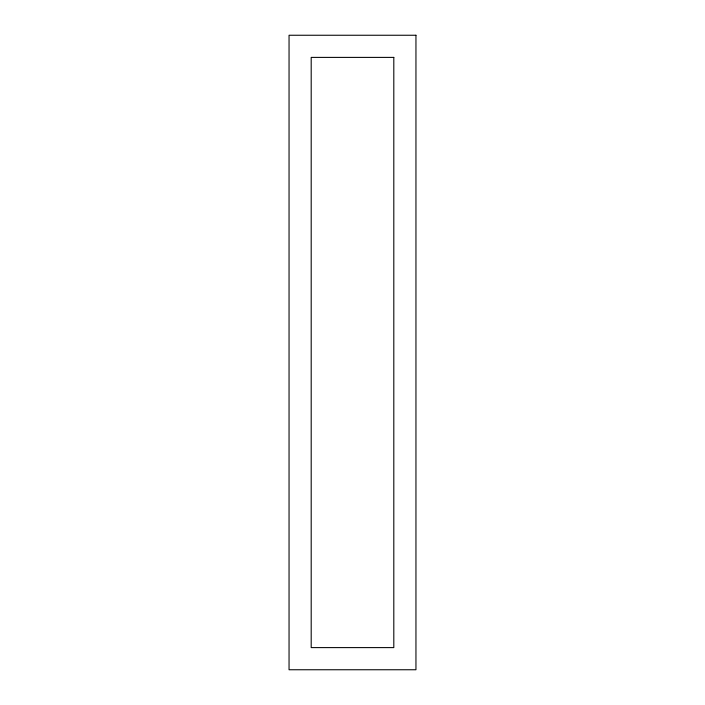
<?xml version="1.0" encoding="UTF-8"?>
<svg xmlns="http://www.w3.org/2000/svg" width="705" height="705" viewBox="0 0 705 705"><rect width="100%" height="100%" fill="white"/><g stroke="black" fill="none" stroke-linecap="round" stroke-linejoin="round"><path stroke-width="1.06" d="M415.95 35.25L289.05 35.25L289.05 669.75L415.95 669.75L415.95 35.25M393.804 57.396L311.196 57.396L311.196 647.604L393.804 647.604L393.804 57.396"/></g></svg>
